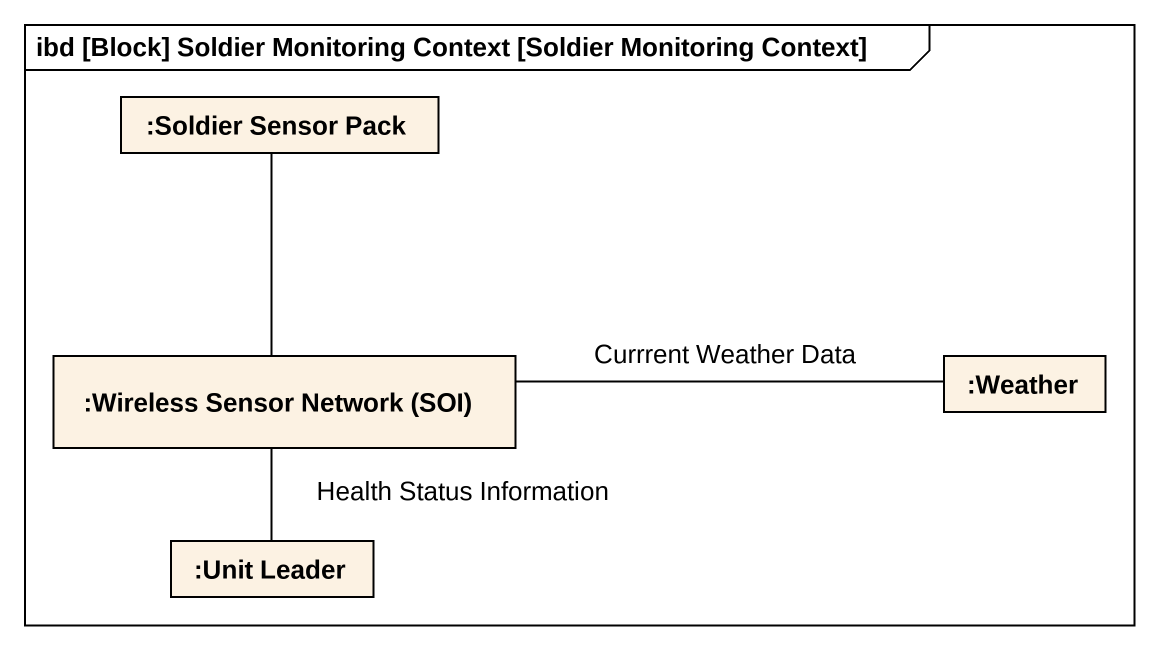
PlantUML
@startuml
mainframe ibd [Block] Soldier Monitoring Context [Soldier Monitoring Context]
rectangle ":Soldier Sensor Pack" as Soldier_Sensor_Pack
rectangle ":Wireless Sensor Network (SOI)" as Wireless_Sensor_Network_SOI
rectangle ":Weather" as Weather
rectangle ":Unit Leader" as Unit_Leader
Soldier_Sensor_Pack -- Wireless_Sensor_Network_SOI
Wireless_Sensor_Network_SOI -- Unit_Leader : Health Status Information
Weather -left- Wireless_Sensor_Network_SOI : Currrent Weather Data
@enduml
